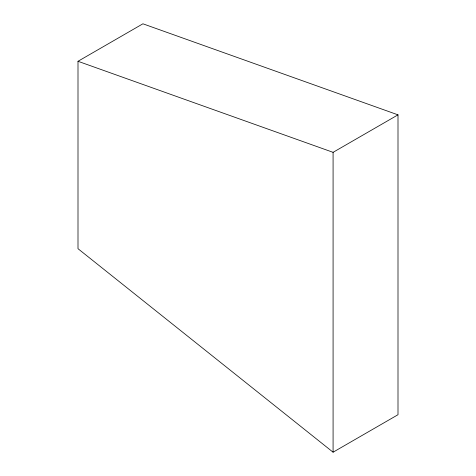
<?xml version="1.0" encoding="UTF-8"?>
<svg xmlns="http://www.w3.org/2000/svg" width="476" height="476" viewBox="0 0 476 476"><rect width="100%" height="100%" fill="white"/><g stroke="black" fill="none" stroke-linecap="round" stroke-linejoin="round"><path stroke-width="0.71" d="M77.999 61.285L142.919 23.8L398.001 114.847L398.001 414.715L333.081 452.2L77.999 248.704L77.999 61.285L333.081 152.332L398.001 114.847M333.081 152.332L333.081 452.2"/></g></svg>
